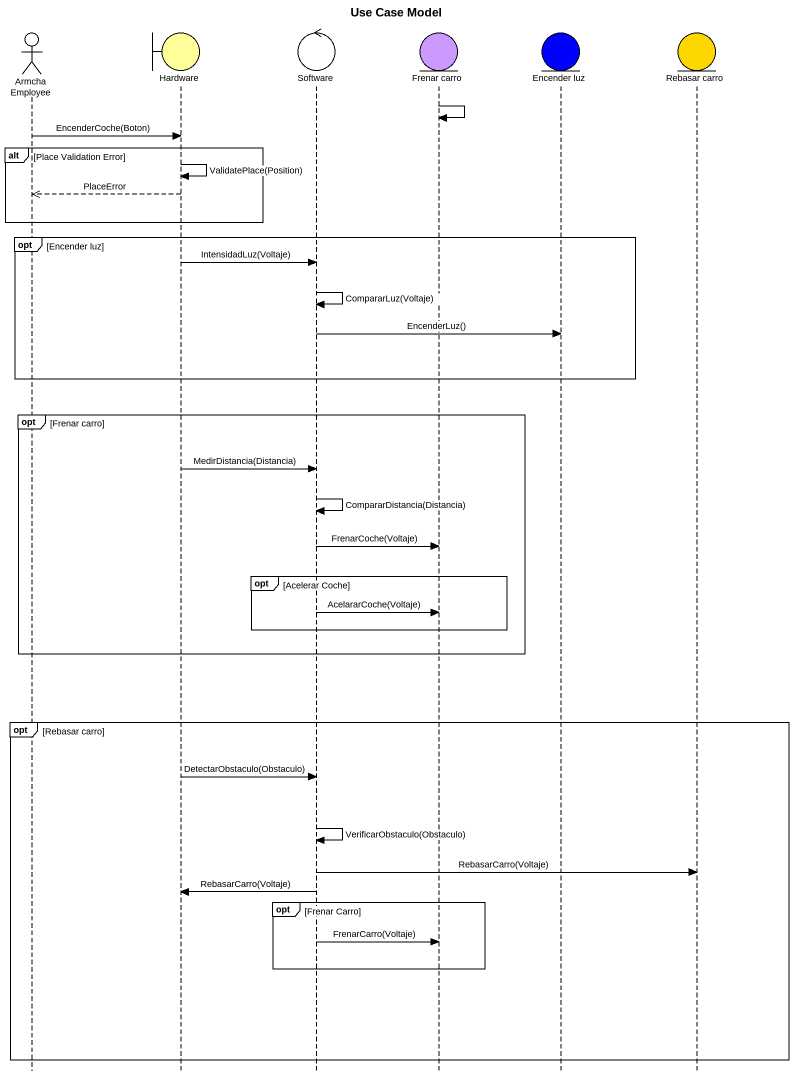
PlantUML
@startuml
title Use Case Model
hide footbox
actor "Armcha Employee" as Armcha_Employee
boundary Hardware #FFFE99
control Software
entity "Frenar carro" as Frenar_carro #CC99FF
entity "Encender luz" as Encender_luz #0000FF
entity "Rebasar carro" as Rebasar_carro #FFD700

Frenar_carro -> Frenar_carro
Armcha_Employee -> Hardware : EncenderCoche(Boton)
alt Place Validation Error
  Hardware -> Hardware : ValidatePlace(Position)
  Hardware -->> Armcha_Employee : PlaceError
end
opt Encender luz
  Hardware -> Software : IntensidadLuz(Voltaje)
  Software -> Software : CompararLuz(Voltaje)
  Software -> Encender_luz : EncenderLuz()
end
opt Frenar carro
  Hardware -> Software : MedirDistancia(Distancia)
  Software -> Software : CompararDistancia(Distancia)
  Software -> Frenar_carro : FrenarCoche(Voltaje)
  opt Acelerar Coche
    Software -> Frenar_carro : AcelararCoche(Voltaje)
  end
end
opt Rebasar carro
  Hardware -> Software : DetectarObstaculo(Obstaculo)
  Software -> Software : VerificarObstaculo(Obstaculo)
  Software -> Rebasar_carro : RebasarCarro(Voltaje)
  Software -> Hardware : RebasarCarro(Voltaje)
  opt Frenar Carro
    Software -> Frenar_carro : FrenarCarro(Voltaje)
  end
end
@enduml
